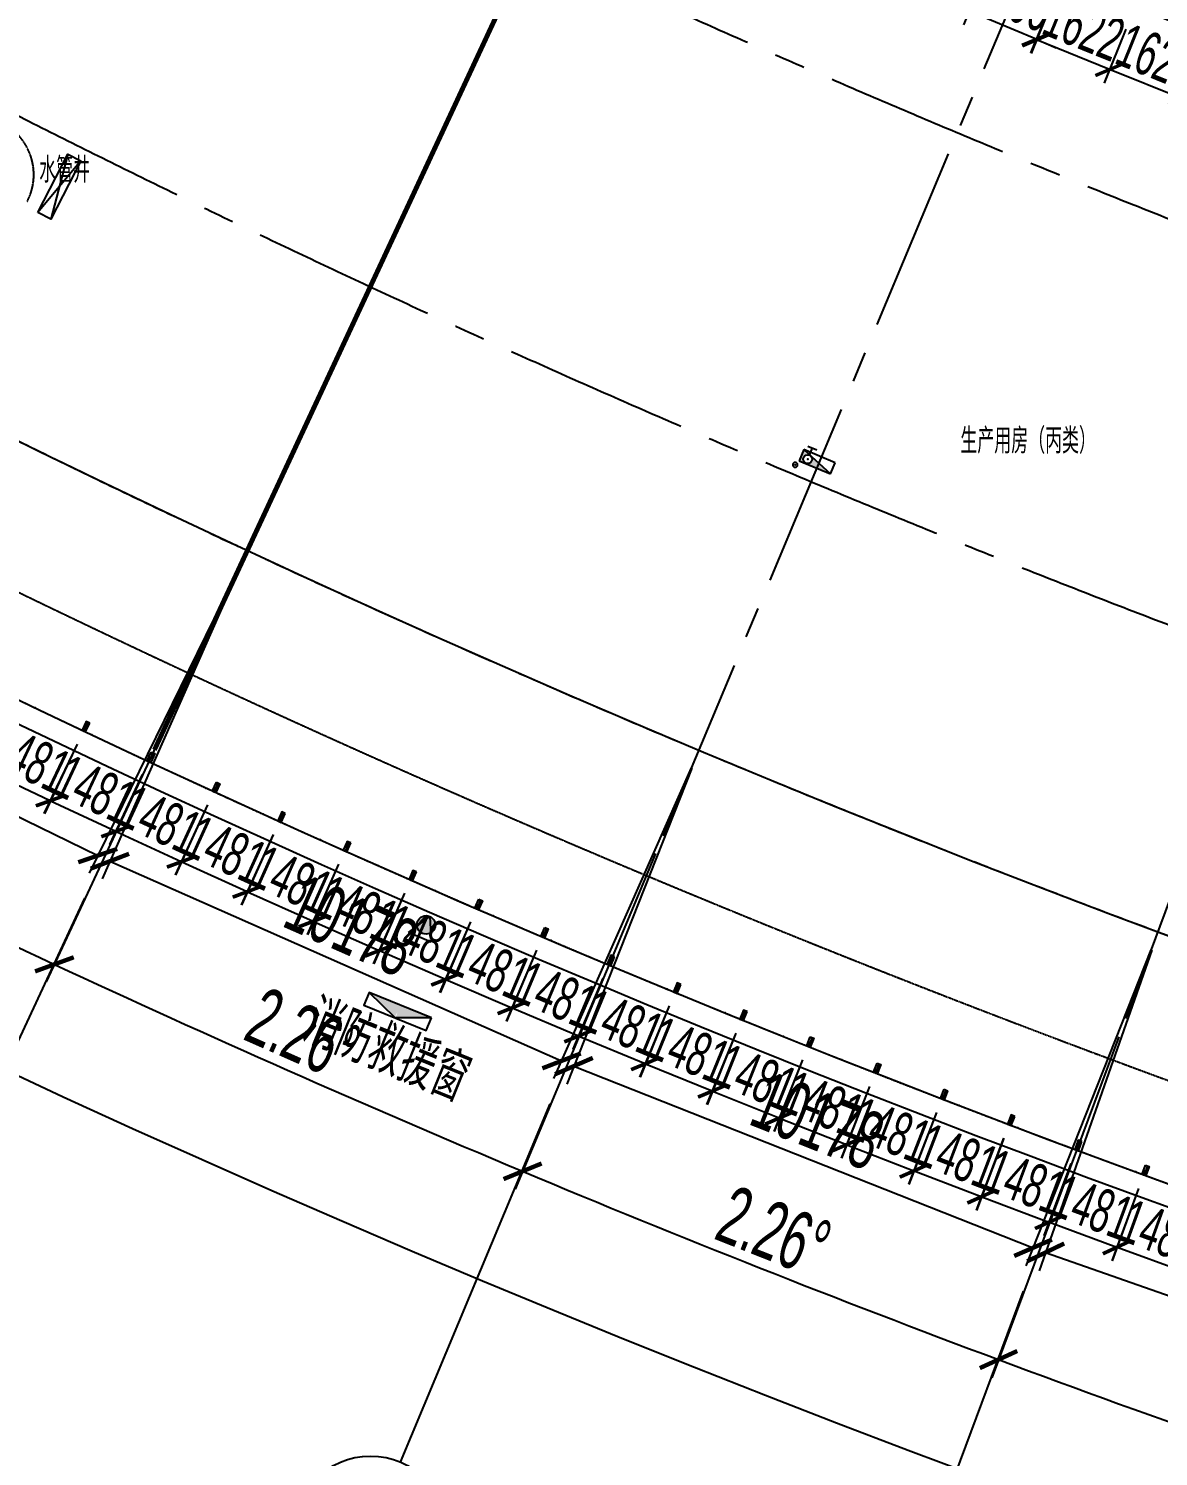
# Model space of a CAD drawing. Extents: x -668578 to 2331563, y -1202445 to 1620273.
# Drawn here: x 766656 to 789943, y 37735 to 67169 of the extents above; entities that cross this region are included whole.
import ezdxf
from ezdxf.enums import TextEntityAlignment as Align

# ---------------------------------------------------------------- set-up
doc = ezdxf.new("R2010")
doc.units = 0
for name, pattern in [('CENTER2', [28.575, 19.05, -3.175, 3.175, -3.175]), ('CONTINOUS', [0]), ('DASH', [0.35, 0.25, -0.1]), ('DOT2', [0.125, 0, -0.125])]:
    doc.linetypes.add(name, pattern=pattern)
doc.layers.get('0').update_dxf_attribs({"color": 8})
doc.layers.get('Defpoints').update_dxf_attribs({"color": 8})
for name, color, linetype in [('#文字', 8, 'Continuous'), ('#标注', 8, 'Continuous'), ('#轴线', 8, 'CENTER2'), ('A-AL', 8, 'Continuous'), ('A-BEAM-PLAN-C', 8, 'Continuous'), ('A-FLOR-OTLN', 8, 'DOT2'), ('A-ROOF-DRAN', 8, 'Continuous'), ('A-WIND-FRAM', 8, 'Continuous'), ('dim', 8, 'Continuous'), ('STAIR', 8, 'Continuous'), ('WINDOW', 8, 'Continuous'), ('外轮廓', 8, 'Continuous'), ('建-文字', 8, 'Continuous'), ('建-消防-防火分区填充', 8, 'Continuous'), ('救援窗', 8, 'Continuous'), ('暖-消防-挡烟垂壁', 8, 'Continuous'), ('水-消防-消火栓', 8, 'Continuous'), ('水-消防-消火栓-标识', 8, 'Continuous'), ('消防救援', 8, 'Continuous')]:
    doc.layers.add(name, color=color, linetype=linetype)
doc.styles.add('JHZX', font='jrs.shx', dxfattribs={"width": 0.6, "bigfont": 'jhz.shx'})
doc.styles.add('XD2008', font='xd-hzs.shx', dxfattribs={"width": 0.7, "bigfont": 'xd-hztxt.shx'})
doc.styles.add('图纸文字', font='txt.shx', dxfattribs={"width": 0.5, "bigfont": 'HZTXT.shx'})
doc.dimstyles.new('JZBZ-300', dxfattribs={"dimscale": 300, "dimtxt": 3, "dimasz": 1.5, "dimexe": 1, "dimexo": 1, "dimgap": 0.5, "dimtad": 1, "dimdec": 0, "dimdsep": 46, "dimtxsty": 'JHZX', "dimblk1": 'ARCHTICK', "dimblk2": 'ARCHTICK', "dimsah": 1, "dimcen": 0, "dimclrd": 1, "dimclre": 1, "dimclrt": 2, "dimazin": 2, "dimtfac": 1, "dimtdec": 0, "dimtix": 1, "dimtmove": 0, "dimatfit": 3, "dimfxl": 0, "dimtolj": 1, "dimlwd": -1, "dimlwe": -1, "dimarcsym": 0})
doc.dimstyles.new('JZBZ-400', dxfattribs={"dimscale": 400, "dimtxt": 3, "dimasz": 1.5, "dimexe": 1, "dimexo": 1, "dimgap": 0.5, "dimtad": 1, "dimdec": 0, "dimdsep": 46, "dimtxsty": 'JHZX', "dimblk1": 'ARCHTICK', "dimblk2": 'ARCHTICK', "dimsah": 1, "dimcen": 0, "dimclrd": 1, "dimclre": 1, "dimclrt": 2, "dimazin": 2, "dimtfac": 1, "dimtdec": 0, "dimtix": 1, "dimtmove": 0, "dimatfit": 3, "dimfxl": 0, "dimtolj": 1, "dimlwd": -1, "dimlwe": -1, "dimarcsym": 0})

# ---------------------------------------------------------------- blocks, each defined once
blk = doc.blocks.new('_ARCHTICK')
at = {"color": 0, "linetype": 'ByBlock', "const_width": 0.15}
blk.add_lwpolyline([(-0.5, -0.5), (0.5, 0.5)], dxfattribs=at)
blk = doc.blocks.new('*D2939')
at = {"layer": '#标注', "ltscale": 300, "transparency": 16777216}
for p, q in [((-1773, -1481), (-9342, -7863)), ((165914, -92056), (164727, -101884))]:
    blk.add_line(p, q, dxfattribs=at)
blk.add_arc((197092, 166179), 269610, 220.13382, 263.11563, dxfattribs=at)
at = {"layer": 'Defpoints', "color": 0, "ltscale": 300, "transparency": 16777216}
for p in [(197092, 166179), (-1467, -1224), (40380, -53208), (165962, -91659)]:
    blk.add_point(p, dxfattribs=at)
at = {"layer": '#标注', "ltscale": 300, "transparency": 16777216, "xscale": 600, "yscale": 600, "zscale": 600}
for p, rotation in [((-9036, -7605), 130.1338192809485), ((164775, -101487), 353.1156299250187)]:
    blk.add_blockref('_ARCHTICK', p, dxfattribs=dict(at, rotation=rotation))
at = {"layer": '#标注', "ltscale": 300, "transparency": 16777216, "insert": (69342, -70334), "char_height": 1200, "attachment_point": 5, "rotation": 331.6247, "style": 'JHZX'}
blk.add_mtext('\\A1;42.98°', dxfattribs=at)
blk = doc.blocks.new('*D2958')
at = {"layer": '#标注', "ltscale": 300, "transparency": 16777216}
for p, q in [((78018, -65075), (74585, -71743)), ((87239, -69595), (84071, -76394))]:
    blk.add_line(p, q, dxfattribs=at)
blk.add_arc((197092, 166179), 267210, 242.75582, 245.01802, dxfattribs=at)
at = {"layer": 'Defpoints', "color": 0, "ltscale": 300, "transparency": 16777216}
for p in [(197092, 166179), (78201, -64720), (87408, -69233), (77905, -72977)]:
    blk.add_point(p, dxfattribs=at)
at = {"layer": '#标注', "ltscale": 300, "transparency": 16777216, "xscale": 600, "yscale": 600, "zscale": 600}
for p, rotation in [((74768, -71388), 152.7558238595363), ((84240, -76031), 335.0180245994224)]:
    blk.add_blockref('_ARCHTICK', p, dxfattribs=dict(at, rotation=rotation))
at = {"layer": '#标注', "ltscale": 300, "transparency": 16777216, "insert": (79833, -73038), "char_height": 1200, "attachment_point": 5, "rotation": 333.8869, "style": 'JHZX'}
blk.add_mtext('\\A1;2.26°', dxfattribs=at)
blk = doc.blocks.new('*D2959')
at = {"layer": '#标注', "ltscale": 300, "transparency": 16777216}
for p, q in [((87239, -69595), (84071, -76394)), ((96631, -73748), (93735, -80666))]:
    blk.add_line(p, q, dxfattribs=at)
blk.add_arc((197092, 166179), 267210, 245.01802, 247.28023, dxfattribs=at)
at = {"layer": 'Defpoints', "color": 0, "ltscale": 300, "transparency": 16777216}
for p in [(197092, 166179), (87408, -69233), (96786, -73379), (87438, -77495)]:
    blk.add_point(p, dxfattribs=at)
at = {"layer": '#标注', "ltscale": 300, "transparency": 16777216, "xscale": 600, "yscale": 600, "zscale": 600}
for p, rotation in [((84240, -76031), 155.0180245994236), ((93889, -80297), 337.2802253813074)]:
    blk.add_blockref('_ARCHTICK', p, dxfattribs=dict(at, rotation=rotation))
at = {"layer": '#标注', "ltscale": 300, "transparency": 16777216, "insert": (89367, -77480), "char_height": 1200, "attachment_point": 5, "rotation": 336.1491, "style": 'JHZX'}
blk.add_mtext('\\A1;2.26°', dxfattribs=at)
blk = doc.blocks.new('*D2960')
at = {"layer": '#标注', "ltscale": 300, "transparency": 16777216}
for p, q in [((96631, -73748), (93735, -80666)), ((106180, -77526), (103559, -84553))]:
    blk.add_line(p, q, dxfattribs=at)
blk.add_arc((197092, 166179), 267210, 247.28023, 249.54243, dxfattribs=at)
at = {"layer": 'Defpoints', "color": 0, "ltscale": 300, "transparency": 16777216}
for p in [(197092, 166179), (96786, -73379), (106320, -77151), (97142, -81634)]:
    blk.add_point(p, dxfattribs=at)
at = {"layer": '#标注', "ltscale": 300, "transparency": 16777216, "xscale": 600, "yscale": 600, "zscale": 600}
for p, rotation in [((93889, -80297), 157.2802253813057), ((103699, -84178), 339.5424261212691)]:
    blk.add_blockref('_ARCHTICK', p, dxfattribs=dict(at, rotation=rotation))
at = {"layer": '#标注', "ltscale": 300, "transparency": 16777216, "insert": (99069, -81542), "char_height": 1200, "attachment_point": 5, "rotation": 338.4113, "style": 'JHZX'}
blk.add_mtext('\\A1;2.26°', dxfattribs=at)
blk = doc.blocks.new('*D2961')
at = {"layer": '#标注', "ltscale": 300, "transparency": 16777216}
for p, q in [((106180, -77526), (103559, -84553)), ((115871, -80925), (113529, -88050))]:
    blk.add_line(p, q, dxfattribs=at)
blk.add_arc((197092, 166179), 267210, 249.54243, 251.80463, dxfattribs=at)
at = {"layer": 'Defpoints', "color": 0, "ltscale": 300, "transparency": 16777216}
for p in [(197092, 166179), (106320, -77151), (115996, -80545), (107001, -85386)]:
    blk.add_point(p, dxfattribs=at)
at = {"layer": '#标注', "ltscale": 300, "transparency": 16777216, "xscale": 600, "yscale": 600, "zscale": 600}
for p, rotation in [((103699, -84178), 159.542426121269), ((113654, -87670), 341.8046268610899)]:
    blk.add_blockref('_ARCHTICK', p, dxfattribs=dict(at, rotation=rotation))
at = {"layer": '#标注', "ltscale": 300, "transparency": 16777216, "insert": (108924, -85218), "char_height": 1200, "attachment_point": 5, "rotation": 340.6735, "style": 'JHZX'}
blk.add_mtext('\\A1;2.26°', dxfattribs=at)
blk = doc.blocks.new('*U2924')
at = {"linetype": 'ByBlock'}
blk.add_line((0, -20), (0, 0), dxfattribs=at)
blk.add_circle((0, -24), 4, dxfattribs=at)
at = {"color": 253, "linetype": 'ByBlock', "style": 'JHZX', "width": 0.75}
blk.add_attdef('AXES', text='', height=4, dxfattribs=at).set_placement((0, -24), align=Align.MIDDLE_CENTER)
blk = doc.blocks.new('*D3014')
at = {"layer": '#标注', "transparency": 16777216}
for p, q in [((-66450, -58952), (-69281, -65356)), ((-57141, -63067), (-59973, -69472)), ((-69120, -64990), (-59811, -69106))]:
    blk.add_line(p, q, dxfattribs=at)
at = {"layer": 'Defpoints', "color": 0, "transparency": 16777216}
for p in [(-66288, -58586), (-56979, -62701), (-59811, -69106)]:
    blk.add_point(p, dxfattribs=at)
at = {"layer": '#标注', "transparency": 16777216, "xscale": 600, "yscale": 600, "zscale": 600}
for p, rotation in [((-69120, -64990), 156.1491234698801), ((-59811, -69106), 336.1491234698801)]:
    blk.add_blockref('_ARCHTICK', p, dxfattribs=dict(at, rotation=rotation))
at = {"layer": '#标注', "transparency": 16777216, "insert": (-64142, -66317), "char_height": 1200, "attachment_point": 5, "rotation": 336.1491, "style": 'JHZX'}
blk.add_mtext('\\A1;10178', dxfattribs=at)
blk = doc.blocks.new('*D3015')
at = {"layer": '#标注', "transparency": 16777216}
for p, q in [((-75603, -54465), (-78685, -60753)), ((-66464, -58945), (-69546, -65233)), ((-78509, -60394), (-69370, -64874))]:
    blk.add_line(p, q, dxfattribs=at)
at = {"layer": 'Defpoints', "color": 0, "transparency": 16777216}
for p in [(-75427, -54106), (-66288, -58586), (-69370, -64874)]:
    blk.add_point(p, dxfattribs=at)
at = {"layer": '#标注', "transparency": 16777216, "xscale": 600, "yscale": 600, "zscale": 600}
for p, rotation in [((-78509, -60394), 153.8869252948706), ((-69370, -64874), 333.8869252948707)]:
    blk.add_blockref('_ARCHTICK', p, dxfattribs=dict(at, rotation=rotation))
at = {"layer": '#标注', "transparency": 16777216, "insert": (-73588, -61915), "char_height": 1200, "attachment_point": 5, "rotation": 333.8869, "style": 'JHZX'}
blk.add_mtext('\\A1;10178', dxfattribs=at)
blk = doc.blocks.new('*D3021')
at = {"layer": '#标注', "transparency": 16777216}
for p, q in [((-57126, -63073), (-59703, -69585)), ((-47662, -66818), (-50239, -73330)), ((-59556, -69213), (-50092, -72958))]:
    blk.add_line(p, q, dxfattribs=at)
at = {"layer": 'Defpoints', "color": 0, "transparency": 16777216}
for p in [(-56979, -62701), (-47515, -66446), (-50092, -72958)]:
    blk.add_point(p, dxfattribs=at)
at = {"layer": '#标注', "transparency": 16777216, "xscale": 600, "yscale": 600, "zscale": 600}
for p, rotation in [((-59556, -69213), 158.4113267958143), ((-50092, -72958), 338.4113267958143)]:
    blk.add_blockref('_ARCHTICK', p, dxfattribs=dict(at, rotation=rotation))
at = {"layer": '#标注', "transparency": 16777216, "insert": (-54529, -70341), "char_height": 1200, "attachment_point": 5, "rotation": 338.4113, "style": 'JHZX'}
blk.add_mtext('\\A1;10178', dxfattribs=at)
blk = doc.blocks.new('*D3022')
at = {"layer": '#标注', "transparency": 16777216}
for p, q in [((-47647, -66824), (-49965, -73432)), ((-38043, -70192), (-40361, -76800)), ((-49833, -73054), (-40228, -76423))]:
    blk.add_line(p, q, dxfattribs=at)
at = {"layer": 'Defpoints', "color": 0, "transparency": 16777216}
for p in [(-47515, -66446), (-37911, -69815), (-40228, -76423)]:
    blk.add_point(p, dxfattribs=at)
at = {"layer": '#标注', "transparency": 16777216, "xscale": 600, "yscale": 600, "zscale": 600}
for p, rotation in [((-49833, -73054), 160.6735249708244), ((-40228, -76423), 340.6735249708244)]:
    blk.add_blockref('_ARCHTICK', p, dxfattribs=dict(at, rotation=rotation))
at = {"layer": '#标注', "transparency": 16777216, "insert": (-44766, -73984), "char_height": 1200, "attachment_point": 5, "rotation": 340.6735, "style": 'JHZX'}
blk.add_mtext('\\A1;10178', dxfattribs=at)
blk = doc.blocks.new('*D148')
at = {"layer": 'Defpoints', "color": 0, "ltscale": 300, "transparency": 16777216}
for p in [(766448, 53327), (767785, 52691), (767103, 51256)]:
    blk.add_point(p, dxfattribs=at)
at = {"layer": 'dim', "color": 1, "ltscale": 300, "transparency": 16777216}
for p, q in [((766319, 53056), (765637, 51620)), ((767657, 52420), (766974, 50985)), ((765765, 51891), (767103, 51256))]:
    blk.add_line(p, q, dxfattribs=at)
at = {"layer": 'dim', "color": 1, "ltscale": 300, "transparency": 16777216, "xscale": 450, "yscale": 450, "zscale": 450}
for p, rotation in [((765765, 51891), 154.5757665885229), ((767103, 51256), 334.5757665885229)]:
    blk.add_blockref('_ARCHTICK', p, dxfattribs=dict(at, rotation=rotation))
at = {"layer": 'dim', "color": 2, "ltscale": 300, "transparency": 16777216, "insert": (766692, 52115), "char_height": 900, "attachment_point": 5, "rotation": 334.5758, "style": 'JHZX'}
blk.add_mtext('\\A1;1481', dxfattribs=at)
blk = doc.blocks.new('*D149')
at = {"layer": 'Defpoints', "color": 0, "ltscale": 300, "transparency": 16777216}
for p in [(767785, 52690), (769126, 52061), (768452, 50622)]:
    blk.add_point(p, dxfattribs=at)
at = {"layer": 'dim', "color": 1, "ltscale": 300, "transparency": 16777216}
for p, q in [((767657, 52418), (766983, 50979)), ((768999, 51790), (768325, 50351)), ((767111, 51251), (768452, 50622))]:
    blk.add_line(p, q, dxfattribs=at)
at = {"layer": 'dim', "color": 1, "ltscale": 300, "transparency": 16777216, "xscale": 450, "yscale": 450, "zscale": 450}
for p, rotation in [((767111, 51251), 154.8989008691025), ((768452, 50622), 334.8989008691025)]:
    blk.add_blockref('_ARCHTICK', p, dxfattribs=dict(at, rotation=rotation))
at = {"layer": 'dim', "color": 2, "ltscale": 300, "transparency": 16777216, "insert": (768036, 51480), "char_height": 900, "attachment_point": 5, "rotation": 334.8989, "style": 'JHZX'}
blk.add_mtext('\\A1;1481', dxfattribs=at)
blk = doc.blocks.new('*D150')
at = {"layer": 'Defpoints', "color": 0, "ltscale": 300, "transparency": 16777216}
for p in [(769125, 52060), (770470, 51440), (769804, 49997)]:
    blk.add_point(p, dxfattribs=at)
at = {"layer": 'dim', "color": 1, "ltscale": 300, "transparency": 16777216}
for p, q in [((769000, 51788), (768334, 50345)), ((770344, 51167), (769678, 49724)), ((768459, 50618), (769804, 49997))]:
    blk.add_line(p, q, dxfattribs=at)
at = {"layer": 'dim', "color": 1, "ltscale": 300, "transparency": 16777216, "xscale": 450, "yscale": 450, "zscale": 450}
for p, rotation in [((768459, 50618), 155.2220351496816), ((769804, 49997), 335.2220351496816)]:
    blk.add_blockref('_ARCHTICK', p, dxfattribs=dict(at, rotation=rotation))
at = {"layer": 'dim', "color": 2, "ltscale": 300, "transparency": 16777216, "insert": (769383, 50852), "char_height": 900, "attachment_point": 5, "rotation": 335.222, "style": 'JHZX'}
blk.add_mtext('\\A1;1481', dxfattribs=at)
blk = doc.blocks.new('*D151')
at = {"layer": 'Defpoints', "color": 0, "ltscale": 300, "transparency": 16777216}
for p in [(770470, 51439), (771818, 50825), (771160, 49379)]:
    blk.add_point(p, dxfattribs=at)
at = {"layer": 'dim', "color": 1, "ltscale": 300, "transparency": 16777216}
for p, q in [((770345, 51166), (769687, 49719)), ((771694, 50552), (771036, 49106)), ((769812, 49992), (771160, 49379))]:
    blk.add_line(p, q, dxfattribs=at)
at = {"layer": 'dim', "color": 1, "ltscale": 300, "transparency": 16777216, "xscale": 450, "yscale": 450, "zscale": 450}
for p, rotation in [((769812, 49992), 155.5451694302596), ((771160, 49379), 335.5451694302596)]:
    blk.add_blockref('_ARCHTICK', p, dxfattribs=dict(at, rotation=rotation))
at = {"layer": 'dim', "color": 2, "ltscale": 300, "transparency": 16777216, "insert": (770734, 50232), "char_height": 900, "attachment_point": 5, "rotation": 335.5452, "style": 'JHZX'}
blk.add_mtext('\\A1;1481', dxfattribs=at)
blk = doc.blocks.new('*D152')
at = {"layer": 'Defpoints', "color": 0, "ltscale": 300, "transparency": 16777216}
for p in [(771817, 50825), (773169, 50219), (772519, 48769)]:
    blk.add_point(p, dxfattribs=at)
at = {"layer": 'dim', "color": 1, "ltscale": 300, "transparency": 16777216}
for p, q in [((771695, 50551), (771045, 49101)), ((773046, 49945), (772397, 48495)), ((771167, 49374), (772519, 48769))]:
    blk.add_line(p, q, dxfattribs=at)
at = {"layer": 'dim', "color": 1, "ltscale": 300, "transparency": 16777216, "xscale": 450, "yscale": 450, "zscale": 450}
for p, rotation in [((771167, 49374), 155.8683037108386), ((772519, 48769), 335.8683037108386)]:
    blk.add_blockref('_ARCHTICK', p, dxfattribs=dict(at, rotation=rotation))
at = {"layer": 'dim', "color": 2, "ltscale": 300, "transparency": 16777216, "insert": (772089, 49619), "char_height": 900, "attachment_point": 5, "rotation": 335.8683, "style": 'JHZX'}
blk.add_mtext('\\A1;1481', dxfattribs=at)
blk = doc.blocks.new('*D153')
at = {"layer": 'Defpoints', "color": 0, "ltscale": 300, "transparency": 16777216}
for p in [(773168, 50218), (774523, 49620), (773882, 48166)]:
    blk.add_point(p, dxfattribs=at)
at = {"layer": 'dim', "color": 1, "ltscale": 300, "transparency": 16777216}
for p, q in [((773047, 49944), (772406, 48490)), ((774402, 49346), (773761, 47892)), ((772527, 48764), (773882, 48166))]:
    blk.add_line(p, q, dxfattribs=at)
at = {"layer": 'dim', "color": 1, "ltscale": 300, "transparency": 16777216, "xscale": 450, "yscale": 450, "zscale": 450}
for p, rotation in [((772527, 48764), 156.191437991418), ((773882, 48166), 336.191437991418)]:
    blk.add_blockref('_ARCHTICK', p, dxfattribs=dict(at, rotation=rotation))
at = {"layer": 'dim', "color": 2, "ltscale": 300, "transparency": 16777216, "insert": (773447, 49014), "char_height": 900, "attachment_point": 5, "rotation": 336.1914, "style": 'JHZX'}
blk.add_mtext('\\A1;1481', dxfattribs=at)
blk = doc.blocks.new('*D154')
at = {"layer": 'Defpoints', "color": 0, "ltscale": 300, "transparency": 16777216}
for p in [(774523, 49619), (775881, 49029), (775248, 47571)]:
    blk.add_point(p, dxfattribs=at)
at = {"layer": 'dim', "color": 1, "ltscale": 300, "transparency": 16777216}
for p, q in [((774403, 49344), (773770, 47886)), ((775762, 48754), (775128, 47296)), ((773890, 48162), (775248, 47571))]:
    blk.add_line(p, q, dxfattribs=at)
at = {"layer": 'dim', "color": 1, "ltscale": 300, "transparency": 16777216, "xscale": 450, "yscale": 450, "zscale": 450}
for p, rotation in [((773890, 48162), 156.5145722719912), ((775248, 47571), 336.5145722719912)]:
    blk.add_blockref('_ARCHTICK', p, dxfattribs=dict(at, rotation=rotation))
at = {"layer": 'dim', "color": 2, "ltscale": 300, "transparency": 16777216, "insert": (774808, 48417), "char_height": 900, "attachment_point": 5, "rotation": 336.5146, "style": 'JHZX'}
blk.add_mtext('\\A1;1481', dxfattribs=at)
blk = doc.blocks.new('*D155')
at = {"layer": 'Defpoints', "color": 0, "ltscale": 300, "transparency": 16777216}
for p in [(775881, 49028), (777242, 48445), (776617, 46984)]:
    blk.add_point(p, dxfattribs=at)
at = {"layer": 'dim', "color": 1, "ltscale": 300, "transparency": 16777216}
for p, q in [((775763, 48752), (775138, 47291)), ((777124, 48169), (776499, 46708)), ((775256, 47567), (776617, 46984))]:
    blk.add_line(p, q, dxfattribs=at)
at = {"layer": 'dim', "color": 1, "ltscale": 300, "transparency": 16777216, "xscale": 450, "yscale": 450, "zscale": 450}
for p, rotation in [((775256, 47567), 156.8377065525681), ((776617, 46984), 336.8377065525681)]:
    blk.add_blockref('_ARCHTICK', p, dxfattribs=dict(at, rotation=rotation))
at = {"layer": 'dim', "color": 2, "ltscale": 300, "transparency": 16777216, "insert": (776173, 47827), "char_height": 900, "attachment_point": 5, "rotation": 336.8377, "style": 'JHZX'}
blk.add_mtext('\\A1;1481', dxfattribs=at)
blk = doc.blocks.new('*D156')
at = {"layer": 'Defpoints', "color": 0, "ltscale": 300, "transparency": 16777216}
for p in [(777242, 48444), (778607, 47869), (777990, 46405)]:
    blk.add_point(p, dxfattribs=at)
at = {"layer": 'dim', "color": 1, "ltscale": 300, "transparency": 16777216}
for p, q in [((777125, 48168), (776509, 46703)), ((778490, 47593), (777874, 46128)), ((776625, 46980), (777990, 46405))]:
    blk.add_line(p, q, dxfattribs=at)
at = {"layer": 'dim', "color": 1, "ltscale": 300, "transparency": 16777216, "xscale": 450, "yscale": 450, "zscale": 450}
for p, rotation in [((776625, 46980), 157.1608408331468), ((777990, 46405), 337.1608408331468)]:
    blk.add_blockref('_ARCHTICK', p, dxfattribs=dict(at, rotation=rotation))
at = {"layer": 'dim', "color": 2, "ltscale": 300, "transparency": 16777216, "insert": (777540, 47245), "char_height": 900, "attachment_point": 5, "rotation": 337.1608, "style": 'JHZX'}
blk.add_mtext('\\A1;1481', dxfattribs=at)
blk = doc.blocks.new('*D157')
at = {"layer": 'Defpoints', "color": 0, "ltscale": 300, "transparency": 16777216}
for p in [(778606, 47868), (779975, 47301), (779366, 45833)]:
    blk.add_point(p, dxfattribs=at)
at = {"layer": 'dim', "color": 1, "ltscale": 300, "transparency": 16777216}
for p, q in [((778491, 47591), (777883, 46123)), ((779860, 47024), (779251, 45556)), ((777998, 46400), (779366, 45833))]:
    blk.add_line(p, q, dxfattribs=at)
at = {"layer": 'dim', "color": 1, "ltscale": 300, "transparency": 16777216, "xscale": 450, "yscale": 450, "zscale": 450}
for p, rotation in [((777998, 46400), 157.4839751137255), ((779366, 45833), 337.4839751137255)]:
    blk.add_blockref('_ARCHTICK', p, dxfattribs=dict(at, rotation=rotation))
at = {"layer": 'dim', "color": 2, "ltscale": 300, "transparency": 16777216, "insert": (778912, 46671), "char_height": 900, "attachment_point": 5, "rotation": 337.484, "style": 'JHZX'}
blk.add_mtext('\\A1;1481', dxfattribs=at)
blk = doc.blocks.new('*D158')
at = {"layer": 'Defpoints', "color": 0, "ltscale": 300, "transparency": 16777216}
for p in [(779974, 47300), (781345, 46741), (780745, 45269)]:
    blk.add_point(p, dxfattribs=at)
at = {"layer": 'dim', "color": 1, "ltscale": 300, "transparency": 16777216}
for p, q in [((779861, 47022), (779260, 45551)), ((781232, 46463), (780632, 44991)), ((779374, 45829), (780745, 45269))]:
    blk.add_line(p, q, dxfattribs=at)
at = {"layer": 'dim', "color": 1, "ltscale": 300, "transparency": 16777216, "xscale": 450, "yscale": 450, "zscale": 450}
for p, rotation in [((779374, 45829), 157.807109394304), ((780745, 45269), 337.807109394304)]:
    blk.add_blockref('_ARCHTICK', p, dxfattribs=dict(at, rotation=rotation))
at = {"layer": 'dim', "color": 2, "ltscale": 300, "transparency": 16777216, "insert": (780286, 46104), "char_height": 900, "attachment_point": 5, "rotation": 337.8071, "style": 'JHZX'}
blk.add_mtext('\\A1;1481', dxfattribs=at)
blk = doc.blocks.new('*D159')
at = {"layer": 'Defpoints', "color": 0, "ltscale": 300, "transparency": 16777216}
for p in [(781345, 46740), (782719, 46188), (782127, 44713)]:
    blk.add_point(p, dxfattribs=at)
at = {"layer": 'dim', "color": 1, "ltscale": 300, "transparency": 16777216}
for p, q in [((781233, 46461), (780641, 44986)), ((782608, 45909), (782016, 44435)), ((780753, 45265), (782127, 44713))]:
    blk.add_line(p, q, dxfattribs=at)
at = {"layer": 'dim', "color": 1, "ltscale": 300, "transparency": 16777216, "xscale": 450, "yscale": 450, "zscale": 450}
for p, rotation in [((780753, 45265), 158.130243674883), ((782127, 44713), 338.130243674883)]:
    blk.add_blockref('_ARCHTICK', p, dxfattribs=dict(at, rotation=rotation))
at = {"layer": 'dim', "color": 2, "ltscale": 300, "transparency": 16777216, "insert": (781664, 45546), "char_height": 900, "attachment_point": 5, "rotation": 338.1302, "style": 'JHZX'}
blk.add_mtext('\\A1;1481', dxfattribs=at)
blk = doc.blocks.new('*D160')
at = {"layer": 'Defpoints', "color": 0, "ltscale": 300, "transparency": 16777216}
for p in [(782719, 46187), (784096, 45643), (783513, 44165)]:
    blk.add_point(p, dxfattribs=at)
at = {"layer": 'dim', "color": 1, "ltscale": 300, "transparency": 16777216}
for p, q in [((782609, 45908), (782025, 44430)), ((783986, 45364), (783403, 43886)), ((782135, 44709), (783513, 44165))]:
    blk.add_line(p, q, dxfattribs=at)
at = {"layer": 'dim', "color": 1, "ltscale": 300, "transparency": 16777216, "xscale": 450, "yscale": 450, "zscale": 450}
for p, rotation in [((782135, 44709), 158.4533779554601), ((783513, 44165), 338.4533779554601)]:
    blk.add_blockref('_ARCHTICK', p, dxfattribs=dict(at, rotation=rotation))
at = {"layer": 'dim', "color": 2, "ltscale": 300, "transparency": 16777216, "insert": (783044, 44995), "char_height": 900, "attachment_point": 5, "rotation": 338.4534, "style": 'JHZX'}
blk.add_mtext('\\A1;1481', dxfattribs=at)
blk = doc.blocks.new('*D161')
at = {"layer": 'Defpoints', "color": 0, "ltscale": 300, "transparency": 16777216}
for p in [(784096, 45642), (785477, 45106), (784901, 43624)]:
    blk.add_point(p, dxfattribs=at)
at = {"layer": 'dim', "color": 1, "ltscale": 300, "transparency": 16777216}
for p, q in [((783987, 45362), (783412, 43881)), ((785368, 44826), (784793, 43345)), ((783521, 44161), (784901, 43624))]:
    blk.add_line(p, q, dxfattribs=at)
at = {"layer": 'dim', "color": 1, "ltscale": 300, "transparency": 16777216, "xscale": 450, "yscale": 450, "zscale": 450}
for p, rotation in [((783521, 44161), 158.7765122360373), ((784901, 43624), 338.7765122360373)]:
    blk.add_blockref('_ARCHTICK', p, dxfattribs=dict(at, rotation=rotation))
at = {"layer": 'dim', "color": 2, "ltscale": 300, "transparency": 16777216, "insert": (784428, 44452), "char_height": 900, "attachment_point": 5, "rotation": 338.7765, "style": 'JHZX'}
blk.add_mtext('\\A1;1481', dxfattribs=at)
blk = doc.blocks.new('*D162')
at = {"layer": 'Defpoints', "color": 0, "ltscale": 300, "transparency": 16777216}
for p in [(785476, 45105), (786860, 44576), (786293, 43092)]:
    blk.add_point(p, dxfattribs=at)
at = {"layer": 'dim', "color": 1, "ltscale": 300, "transparency": 16777216}
for p, q in [((785369, 44824), (784802, 43340)), ((786753, 44296), (786186, 42811)), ((784909, 43620), (786293, 43092))]:
    blk.add_line(p, q, dxfattribs=at)
at = {"layer": 'dim', "color": 1, "ltscale": 300, "transparency": 16777216, "xscale": 450, "yscale": 450, "zscale": 450}
for p, rotation in [((784909, 43620), 159.0996465166172), ((786293, 43092), 339.0996465166172)]:
    blk.add_blockref('_ARCHTICK', p, dxfattribs=dict(at, rotation=rotation))
at = {"layer": 'dim', "color": 2, "ltscale": 300, "transparency": 16777216, "insert": (785815, 43916), "char_height": 900, "attachment_point": 5, "rotation": 339.0996, "style": 'JHZX'}
blk.add_mtext('\\A1;1481', dxfattribs=at)
blk = doc.blocks.new('*D163')
at = {"layer": 'Defpoints', "color": 0, "ltscale": 300, "transparency": 16777216}
for p in [(786859, 44575), (788246, 44055), (787687, 42567)]:
    blk.add_point(p, dxfattribs=at)
at = {"layer": 'dim', "color": 1, "ltscale": 300, "transparency": 16777216}
for p, q in [((786754, 44294), (786195, 42807)), ((788140, 43774), (787582, 42286)), ((786301, 43087), (787687, 42567))]:
    blk.add_line(p, q, dxfattribs=at)
at = {"layer": 'dim', "color": 1, "ltscale": 300, "transparency": 16777216, "xscale": 450, "yscale": 450, "zscale": 450}
for p, rotation in [((786301, 43087), 159.4227807971958), ((787687, 42567), 339.4227807971958)]:
    blk.add_blockref('_ARCHTICK', p, dxfattribs=dict(at, rotation=rotation))
at = {"layer": 'dim', "color": 2, "ltscale": 300, "transparency": 16777216, "insert": (787205, 43389), "char_height": 900, "attachment_point": 5, "rotation": 339.4228, "style": 'JHZX'}
blk.add_mtext('\\A1;1481', dxfattribs=at)
blk = doc.blocks.new('*D164')
at = {"layer": 'Defpoints', "color": 0, "ltscale": 300, "transparency": 16777216}
for p in [(788245, 44054), (789635, 43541), (789085, 42050)]:
    blk.add_point(p, dxfattribs=at)
at = {"layer": 'dim', "color": 1, "ltscale": 300, "transparency": 16777216}
for p, q in [((788141, 43772), (787591, 42281)), ((789531, 43259), (788981, 41769)), ((787695, 42563), (789085, 42050))]:
    blk.add_line(p, q, dxfattribs=at)
at = {"layer": 'dim', "color": 1, "ltscale": 300, "transparency": 16777216, "xscale": 450, "yscale": 450, "zscale": 450}
for p, rotation in [((787695, 42563), 159.7459150777736), ((789085, 42050), 339.7459150777736)]:
    blk.add_blockref('_ARCHTICK', p, dxfattribs=dict(at, rotation=rotation))
at = {"layer": 'dim', "color": 2, "ltscale": 300, "transparency": 16777216, "insert": (788598, 42869), "char_height": 900, "attachment_point": 5, "rotation": 339.7459, "style": 'JHZX'}
blk.add_mtext('\\A1;1481', dxfattribs=at)
blk = doc.blocks.new('*D165')
at = {"layer": 'Defpoints', "color": 0, "ltscale": 300, "transparency": 16777216}
for p in [(789634, 43540), (791027, 43035), (790485, 41541)]:
    blk.add_point(p, dxfattribs=at)
at = {"layer": 'dim', "color": 1, "ltscale": 300, "transparency": 16777216}
for p, q in [((789532, 43258), (788990, 41764)), ((790925, 42753), (790383, 41259)), ((789093, 42046), (790485, 41541))]:
    blk.add_line(p, q, dxfattribs=at)
at = {"layer": 'dim', "color": 1, "ltscale": 300, "transparency": 16777216, "xscale": 450, "yscale": 450, "zscale": 450}
for p, rotation in [((789093, 42046), 160.0690493583495), ((790485, 41541), 340.0690493583496)]:
    blk.add_blockref('_ARCHTICK', p, dxfattribs=dict(at, rotation=rotation))
at = {"layer": 'dim', "color": 2, "ltscale": 300, "transparency": 16777216, "insert": (789993, 42357), "char_height": 900, "attachment_point": 5, "rotation": 340.069, "style": 'JHZX'}
blk.add_mtext('\\A1;1481', dxfattribs=at)
blk = doc.blocks.new('A$C6e55dde9')
at = {"layer": '救援窗'}
h = blk.add_hatch(color=256, dxfattribs=at)
edge = h.paths.add_edge_path()
edge.add_arc((-839, -143), 839, 350.4779, 360)
edge.add_arc((839, -143), 839, 180, 189.5221)
edge.add_line((12, -282), (693, 0))
edge.add_line((693, 0), (-693, 0))
edge.add_line((-693, 0), (-12, -282))
edge = h.paths.add_edge_path()
edge.add_line((-12, -282), (0, -287))
edge.add_line((0, -287), (12, -282))
edge.add_arc((839, -143), 839, 180, 189.5221, ccw=False)
edge.add_arc((-839, -143), 839, -9.5221, 0, ccw=False)
blk.add_lwpolyline([(693, 0), (-693, 0), (-693, -287), (693, -287)], close=True, dxfattribs=at)
blk.add_lwpolyline([(693, 0), (0, -287), (-693, 0)], dxfattribs=at)
blk = doc.blocks.new('A$Cf5e5299f')
at = {"layer": '#标注', "ltscale": 300}
blk.add_blockref('A$C6e55dde9', (0, 0), dxfattribs=at)
at = {"layer": '#文字', "style": '图纸文字', "width": 0.7}
blk.add_text('消防救援窗', height=1000, dxfattribs=at).set_placement((-1646, -1458))
blk = doc.blocks.new('*D1631')
at = {"layer": '#标注', "color": 1, "transparency": 16777216}
for p, q in [((786385, 68355), (785923, 67247)), ((786039, 67524), (785623, 67698)), ((787769, 67777), (787308, 66670)), ((787423, 66947), (786039, 67524)), ((787423, 66947), (787838, 66774))]:
    blk.add_line(p, q, dxfattribs=at)
at = {"layer": 'Defpoints', "color": 0, "transparency": 16777216}
for p in [(786501, 68632), (787885, 68054), (786039, 67524)]:
    blk.add_point(p, dxfattribs=at)
at = {"layer": '#标注', "color": 1, "transparency": 16777216, "xscale": 450, "yscale": 450, "zscale": 450}
for p, rotation in [((786039, 67524), 337.3568478216497), ((787423, 66947), 157.3568478216497)]:
    blk.add_blockref('_ARCHTICK', p, dxfattribs=dict(at, rotation=rotation))
at = {"layer": '#标注', "color": 2, "transparency": 16777216, "insert": (786962, 67789), "char_height": 900, "attachment_point": 5, "rotation": 337.3568, "style": 'JHZX'}
blk.add_mtext('\\A1;1500', dxfattribs=at)
blk = doc.blocks.new('*D1632')
at = {"layer": '#标注', "color": 1, "transparency": 16777216}
for p, q in [((787770, 67767), (787320, 66655)), ((789273, 67159), (788823, 66047)), ((788936, 66325), (787432, 66933))]:
    blk.add_line(p, q, dxfattribs=at)
at = {"layer": 'Defpoints', "color": 0, "transparency": 16777216}
for p in [(787882, 68045), (789386, 67437), (787432, 66933)]:
    blk.add_point(p, dxfattribs=at)
at = {"layer": '#标注', "color": 1, "transparency": 16777216, "xscale": 450, "yscale": 450, "zscale": 450}
for p, rotation in [((787432, 66933), 157.9720242099424), ((788936, 66325), 337.9720242099424)]:
    blk.add_blockref('_ARCHTICK', p, dxfattribs=dict(at, rotation=rotation))
at = {"layer": '#标注', "color": 2, "transparency": 16777216, "insert": (788409, 67185), "char_height": 900, "attachment_point": 5, "rotation": 337.972, "style": 'JHZX'}
blk.add_mtext('\\A1;1622', dxfattribs=at)
blk = doc.blocks.new('*D1633')
at = {"layer": '#标注', "color": 1, "transparency": 16777216}
for p, q in [((789274, 67158), (788825, 66045)), ((790778, 66551), (790329, 65439)), ((790442, 65717), (788937, 66323))]:
    blk.add_line(p, q, dxfattribs=at)
at = {"layer": 'Defpoints', "color": 0, "transparency": 16777216}
for p in [(789386, 67436), (790890, 66830), (788937, 66323)]:
    blk.add_point(p, dxfattribs=at)
at = {"layer": '#标注', "color": 1, "transparency": 16777216, "xscale": 450, "yscale": 450, "zscale": 450}
for p, rotation in [((788937, 66323), 158.0460522856853), ((790442, 65717), 338.0460522856853)]:
    blk.add_blockref('_ARCHTICK', p, dxfattribs=dict(at, rotation=rotation))
at = {"layer": '#标注', "color": 2, "transparency": 16777216, "insert": (789914, 66576), "char_height": 900, "attachment_point": 5, "rotation": 338.0461, "style": 'JHZX'}
blk.add_mtext('\\A1;1622', dxfattribs=at)
blk = doc.blocks.new('消火栓箱-111')
blk.add_hatch(color=256).paths.add_polyline_path([(-200, -54), (-200, -60, -0.414214), (-110, -150, -1), (-290, -150, -0.414214), (-200, -60), (-200, -54), (-350, 0), (-350, -250), (350, -250)])
for p, q in [((350, 0), (-350, 0)), ((-350, 0), (350, -250)), ((-350, 0), (-350, -250)), ((-300, 100), (-100, 100)), ((-200, -60), (-200, 100)), ((350, -250), (350, 0)), ((-350, -250), (350, -250))]:
    blk.add_line(p, q)
blk.add_circle((-200, -150), 90)
blk.add_point((-200, -150))
at = {"layer": '水-消防-消火栓'}
blk.add_arc((-350, 0), 700, 359.9687, 0, dxfattribs=at)
blk = doc.blocks.new('立管-R75-1')
at = {"linetype": 'Continuous'}
blk.add_circle((0, 0), 75, dxfattribs=at)
blk.add_point((0, 0), dxfattribs=at)
blk = doc.blocks.new('幕墙分隔')
for p, q in [((-40, -100), (40, 100)), ((0, 100), (0, -100))]:
    blk.add_line(p, q)
blk.add_lwpolyline([(-40, 100), (40, 100), (40, -100), (-40, -100)], close=True)
blk = doc.blocks.new('A$C4E971703')
at = {"layer": '暖-消防-挡烟垂壁', "color": 3, "linetype": 'DASH', "const_width": 100}
blk.add_lwpolyline([(104189, 31464), (94898, 11522)], dxfattribs=at)
blk = doc.blocks.new('A$C1BDD5639')
at = {"layer": '消防救援', "linetype": 'ByBlock'}
h = blk.add_hatch(color=256, dxfattribs=at)
h.dxf.hatch_style = 1
edge = h.paths.add_edge_path()
edge.add_arc((-283, 16), 191, 0, 360)
for p, q in [((-475, 16), (0, 254)), ((0, -254), (-475, 16)), ((0, 254), (0, -254))]:
    blk.add_line(p, q, dxfattribs=at)
blk.add_circle((-283, 16), 191, dxfattribs=at)
blk = doc.blocks.new('A$C47405904')
at = {"layer": 'A-AL'}
blk.add_lwpolyline([(-89278, 9481, -0.031021), (-108755, 27069, 0.415715), (-113080, 27106), (-145267, -4699, 0.412976), (-145302, -9004, 0.149442), (-10240, -82596, 0.358696), (-6809, -80780)], format="xyb", dxfattribs=at)
at = {"layer": 'A-BEAM-PLAN-C'}
for p, q in [((-69717, -50552), (-70603, -51618)), ((-69985, -50418), (-70335, -51752))]:
    blk.add_line(p, q, dxfattribs=at)
at = {"layer": 'A-BEAM-PLAN-C', "linetype": 'CONTINOUS'}
blk.add_lwpolyline([(-70603, -51618), (-69985, -50418), (-69717, -50552), (-70335, -51752)], close=True, dxfattribs=at)
at = {"layer": 'A-FLOR-OTLN'}
blk.add_arc((42590, 175095), 262600, 224.41582, 258.41493, dxfattribs=at)
at = {"layer": 'A-ROOF-DRAN'}
for radius in [235700, 236000]:
    blk.add_arc((42590, 175095), radius, 241.6104, 254.60307, dxfattribs=at)
at = {"layer": 'A-WIND-FRAM'}
for p in [(-69656, -62307), (-66971, -63558), (-65623, -64173), (-64272, -64779), (-62917, -65378), (-61559, -65969), (-60197, -66553), (-57465, -67697), (-56094, -68257), (-54720, -68810), (-53343, -69355), (-51962, -69892), (-50579, -70422), (-47804, -71457)]:
    blk.add_point(p, dxfattribs=at)
at = {"layer": 'STAIR', "color": 9, "linetype": 'DASH'}
blk.add_lwpolyline([(-70821, -51387, 0.414214), (-71339, -49771)], format="xyb", dxfattribs=at)
at = {"layer": '外轮廓', "color": 3, "linetype": 'DASH', "ltscale": 5}
blk.add_lwpolyline([(-109158, 16478), (-135454, -11643, 0.41242), (-135330, -15318, 0.140163), (-7770, -80593, 0.412914), (-4719, -78556), (3836, -36160, 0.415851), (1787, -33095, -0.057061), (-44213, -18484, 0.041227), (-47955, -17165, 0.051572), (-52855, -16406), (-54407, -16327, -0.116659), (-64974, -13255, -0.058192), (-105484, 16602, 0.414617), (-109158, 16478)], format="xyb", close=True, dxfattribs=at)
at = {"layer": '外轮廓'}
blk.add_lwpolyline([(-70907, -26675), (-75192, -34247, 0.065328), (-17188, -57548), (-15132, -49094, -0.065191), (-70906, -26675)], format="xyb", close=True, dxfattribs=at)
at = {"layer": '建-消防-防火分区填充'}
for p in [(-70659, -61830), (-69489, -62386), (-67139, -63481), (-65960, -64020), (-64779, -64552), (-63595, -65079), (-62408, -65601), (-61219, -66116), (-60027, -66625), (-57636, -67626), (-56437, -68118), (-55236, -68604), (-54032, -69084), (-52825, -69557), (-51617, -70025), (-50406, -70487), (-47977, -71393)]:
    blk.add_point(p, dxfattribs=at)
at = {"layer": 'A-WIND-FRAM', "xscale": -1}
for p, rotation in [((-69613, -62217), 334.6948437126934), ((-65582, -64081), 335.6718608195962), ((-64231, -64688), 336.002516425454), ((-62876, -65286), 336.2883569307713), ((-58795, -67036), 337.1909132921992), ((-57428, -67606), 337.6555962431838), ((-56058, -68166), 337.9862518490416), ((-50544, -70328), 339.2192440714112), ((-49158, -70850), 339.5050845767286)]:
    blk.add_blockref('幕墙分隔', p, dxfattribs=dict(at, rotation=rotation))
at = {"layer": 'A-WIND-FRAM'}
for p, rotation in [((-68273, -62846), 335.0553661859011), ((-66929, -63467), 335.3412052135769), ((-61519, -65879), 336.5741974359465), ((-60159, -66463), 336.9048530418044), ((-54683, -68716), 338.2720923542168), ((-53306, -69262), 338.5579328595342), ((-51926, -69799), 338.888588465392), ((-47769, -71363), 339.8656070499362)]:
    blk.add_blockref('幕墙分隔', p, dxfattribs=dict(at, rotation=rotation))
at = {"layer": 'WINDOW'}
blk.add_blockref('A$C4E971703', (-163098, -74215), dxfattribs=at)
at = {"layer": '水-消防-消火栓', "rotation": 337.2802253814088}
blk.add_blockref('消火栓箱-111', (-54495, -56640), dxfattribs=at)
at = {"layer": '水-消防-消火栓-标识', "xscale": -0.6666666665114463, "yscale": 0.6666666665114463, "zscale": 0.6666666665114466, "rotation": 245.3297498852687}
blk.add_blockref('立管-R75-1', (-54995, -56820), dxfattribs=at)
at = {"layer": '消防救援', "linetype": 'ByBlock', "rotation": 246.9189421941468}
blk.add_blockref('A$C1BDD5639', (-62728, -66557), dxfattribs=at)
at = {"layer": '建-文字', "style": 'XD2008', "width": 0.7}
for s, p in [('水管井', (-70576, -51003)), ('生产用房（丙类）', (-51590, -56586))]:
    blk.add_text(s, height=525, dxfattribs=at).set_placement(p)
blk = doc.blocks.new('A$Caccc0cd0')
at = {"layer": '#标注'}
for p1, p2, picture, middle in [((-75427.1, -54105.9), (-66287.9, -58585.7), '*D3015', (-73587.6, -61915.4)), ((-66287.9, -58585.7), (-56979.1, -62701.2), '*D3014', (-64141.7, -66316.5)), ((-56979.1, -62701.2), (-47515.1, -66446.1), '*D3021', (-54529.4, -70341.4)), ((-47515.1, -66446.1), (-37910.6, -69814.5), '*D3022', (-44765.7, -73983.6))]:
    dim = blk.add_aligned_dim(p1=p1, p2=p2, distance=-7002.8, dimstyle='JZBZ-400', override={"dimclrd": 256, "dimclre": 256, "dimclrt": 256}, dxfattribs=at)
    dim.commit()
    dim.dimension.update_dxf_attribs({"geometry": picture, "text_midpoint": middle})
blk = doc.blocks.new('DSGDFG')
at = {"layer": '#标注', "ltscale": 300}
blk.add_arc((197092.2, 166179.2), 257800, 220.136073, 263.11563, dxfattribs=at)
at = {"layer": '#轴线', "ltscale": 200}
for p, q in [((117060, -5591.3), (87404.4, -69240.3)), ((96783.9, -73383.1), (123902.6, -8616.5)), ((106320.1, -77150.8), (130859.3, -11369.3))]:
    blk.add_line(p, q, dxfattribs=at)
for radius in [228400, 236200, 244000, 251800, 257800]:
    blk.add_arc((197092.2, 166179.2), radius, 218.438892, 265.140584, dxfattribs=at)
at = {"layer": '#标注', "ltscale": 300}
blk.add_blockref('A$Caccc0cd0', (154502.6, -8915.6), dxfattribs=at)
at = {"layer": '#标注', "linetype": 'ByBlock'}
for p, xscale, yscale, rotation, values in [((84865.6, -74667.5), 399.9999999999999, 399.9999999999999, 335.0469225029738, {'AXES': 'S12'}), ((94459.4, -78909.4), 400, 400, 337.3090044329978, {'AXES': 'S13'}), ((104213.1, -82769.4), 400, 400, 339.5710863630217, {'AXES': 'S14'})]:
    blk.add_blockref('*U2924', p, dxfattribs=dict(at, xscale=xscale, yscale=yscale, rotation=rotation)).add_auto_attribs(values)
at = {"layer": '#标注', "ltscale": 300}
for base, p1, p2, picture, middle in [((40379.7, -53208.3), (-1467, -1223.5), (165961.7, -91658.5), '*D2939', (69341.6, -70334.5)), ((77904.8, -72977), (78201.1, -64719.7), (87407.9, -69232.7), '*D2958', (79833.3, -73037.8)), ((87437.8, -77495.2), (87407.9, -69232.7), (96785.7, -73378.8), '*D2959', (89367.2, -77479.9)), ((97141.7, -81633.7), (96785.7, -73378.8), (106319.9, -77151.4), '*D2960', (99069, -81542.2)), ((107001.5, -85385.9), (106319.9, -77151.4), (115995.5, -80544.8), '*D2961', (108923.6, -85218.3))]:
    dim = blk.add_angular_dim_3p(base=base, center=(197092.1, 166179.2), p1=p1, p2=p2, dimstyle='JZBZ-400', override={"dimclrd": 256, "dimclre": 256, "dimclrt": 256}, dxfattribs=at)
    dim.commit()
    dim.dimension.update_dxf_attribs({"geometry": picture, "text_midpoint": middle})
blk = doc.blocks.new('HGDTRET')
at = {"layer": 'dim', "ltscale": 300}
blk.add_arc((880041, 290089.1), 262600, 224.98133, 258.268049, dxfattribs=at)
for p1, p2, picture, middle in [((766447.6, 53326.6), (767785.3, 52690.7), '*D148', (766691.8, 52115.4)), ((767784.7, 52689.8), (769126, 52061.4), '*D149', (768035.7, 51479.9)), ((769125.3, 52060.4), (770470.2, 51439.7), '*D150', (769383.2, 50852)), ((770469.5, 51438.7), (771817.8, 50825.5), '*D151', (770734.2, 50231.7)), ((771817.2, 50824.5), (773168.9, 50219), '*D152', (772088.7, 49619.1)), ((773168.3, 50218), (774523.4, 49620), '*D153', (773446.6, 49014.1)), ((774522.8, 49619.1), (775881.3, 49028.8), '*D154', (774807.9, 48416.8)), ((775880.6, 49027.8), (777242.5, 48445.2), '*D155', (776172.5, 47827.1)), ((777241.8, 48444.2), (778606.9, 47869.3), '*D156', (777540.5, 47245.2)), ((778606.3, 47868.3), (779974.6, 47301.1), '*D157', (778911.7, 46671)), ((779973.9, 47300.1), (781345.4, 46740.6), '*D158', (780286.1, 46104.5)), ((781344.8, 46739.6), (782719.4, 46187.8), '*D159', (781663.7, 45545.8)), ((782718.8, 46186.8), (784096.5, 45642.8), '*D160', (783044.4, 44994.8)), ((784095.9, 45641.8), (785476.6, 45105.6), '*D161', (784428.2, 44451.7)), ((785476, 45104.6), (786859.8, 44576.2), '*D162', (785815, 43916.4)), ((786859.2, 44575.2), (788245.9, 44054.6), '*D163', (787204.9, 43388.9)), ((788245.3, 44053.6), (789634.9, 43540.8), '*D164', (788597.7, 42869.2)), ((789634.3, 43539.8), (791026.8, 43034.9), '*D165', (789993.4, 42357.5))]:
    dim = blk.add_aligned_dim(p1=p1, p2=p2, distance=-1589.1, dimstyle='JZBZ-300', dxfattribs=at)
    dim.commit()
    dim.dimension.update_dxf_attribs({"geometry": picture, "text_midpoint": middle})
blk = doc.blocks.new('HRTYTET')
at = {"layer": '#标注'}
for base, p1, p2, angle, picture, middle in [((786038.7, 67524.3), (787884.9, 68054.1), (786500.5, 68631.5), 157.35685, '*D1631', (786961.8, 67789.3)), ((787432.5, 66932.9), (789386, 67436.8), (787882.5, 68045.1), 157.97202, '*D1632', (788409.3, 67185)), ((788937.2, 66323.2), (790890.1, 66829.5), (789385.7, 67435.9), 158.04605, '*D1633', (789913.7, 66576.5))]:
    dim = blk.add_linear_dim(base=base, p1=p1, p2=p2, angle=angle, dimstyle='JZBZ-300', dxfattribs=at)
    dim.commit()
    dim.dimension.update_dxf_attribs({"geometry": picture, "text_midpoint": middle})

msp = doc.modelspace()

# ---------------------------------------------------------------- block references
at = {"layer": '#标注'}
for name, p in [('HGDTRET', (0, 0)), ('DSGDFG', (682948.9, 123910))]:
    msp.add_blockref(name, p, dxfattribs=at)
at = {"layer": '#标注', "ltscale": 300, "rotation": 337.900112541717}
msp.add_blockref('A$Cf5e5299f', (774317.6, 47039.4), dxfattribs=at)
at = {"layer": 'dim', "ltscale": 300}
msp.add_blockref('A$C47405904', (837451.5, 114994.4), dxfattribs=at)
at = {"layer": 'dim'}
msp.add_blockref('HRTYTET', (0, 0), dxfattribs=at)

doc.saveas('drawing.dxf')
